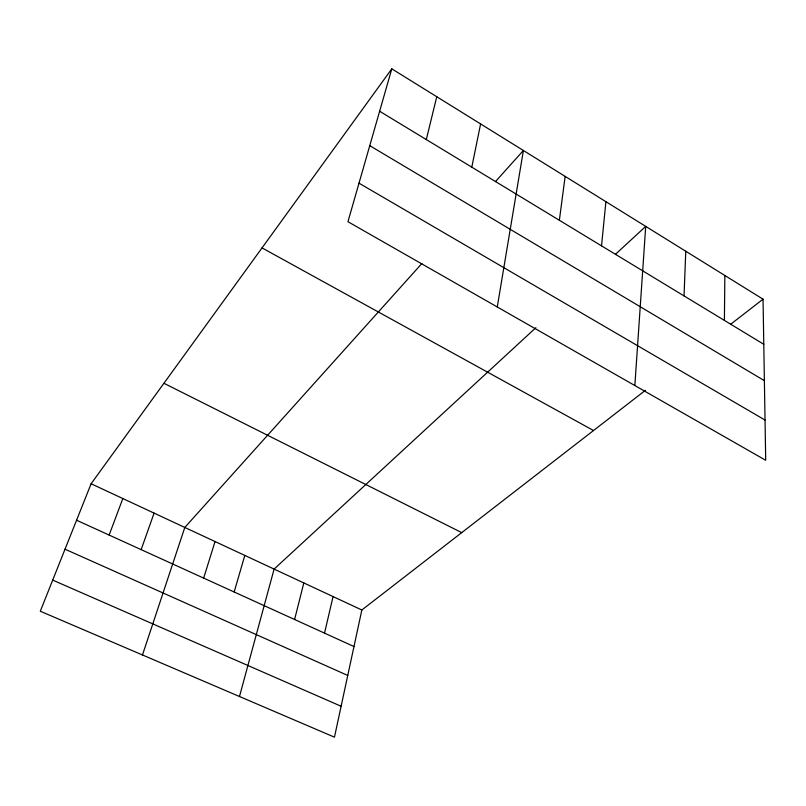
<?xml version="1.0" encoding="UTF-8"?>
<svg xmlns="http://www.w3.org/2000/svg" width="806" height="806" viewBox="0 0 806 806"><rect width="100%" height="100%" fill="white"/><g stroke="black" fill="none" stroke-linecap="round" stroke-linejoin="round"><path stroke-width="1.21" d="M724.403 320.405L724.856 275.501M684.042 295.923L685.765 251.24M634.846 385.55L645.717 226.395L615.522 254.233M601.528 245.86L605.911 201.691M559.364 220.28L565.147 176.403M497.272 306.985L523.396 150.49L495.448 181.602M471.792 167.154L480.608 123.943M645.435 390.305L361.844 610.001L334.46 737.168L40.3 611.23L91.108 483.751L391.797 68.832L763.04 299.187L765.7 460.276L347.95 221.71L391.797 68.832M324.526 633.133L333.059 596.581M426.303 139.559L436.761 96.74M294.593 619.502L303.822 582.95M239.483 696.505L274.111 569.086L535.879 327.689M234.163 591.987L244.812 555.425M203.666 578.103L215.041 541.541M142.471 654.966L184.806 527.446L421.901 263.491M141.161 549.642L154.077 513.11M109.132 535.063L122.844 498.551M730.79 324.173L763.04 299.187M52.702 580.119L341.109 706.258M65.024 549.198L347.749 675.458M76.57 520.233L353.975 646.543M91.108 483.751L361.844 610.001M163.92 383.283L461.727 532.615M262.031 247.905L593.508 430.525M359.002 183.164L765.035 420.057M369.763 145.664L764.39 380.674M379.636 111.248L763.786 344.293"/></g></svg>
